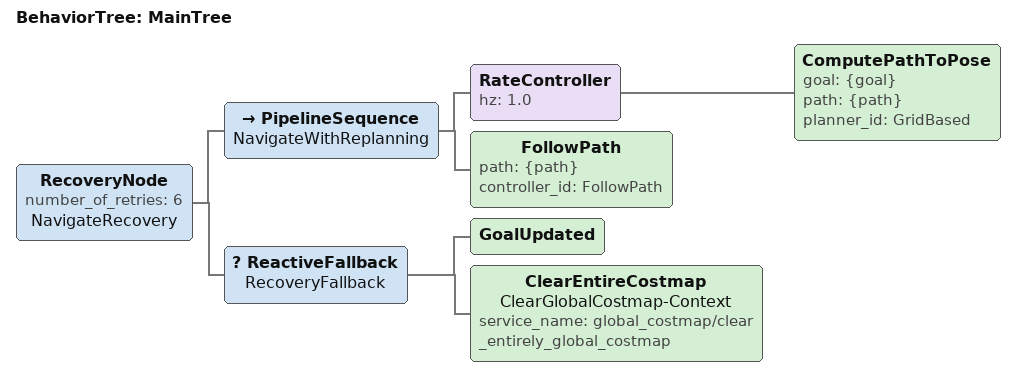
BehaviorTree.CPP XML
<root main_tree_to_execute="MainTree">
  <BehaviorTree ID="MainTree">
    <RecoveryNode number_of_retries="6" name="NavigateRecovery">
      <PipelineSequence name="NavigateWithReplanning">
        <RateController hz="1.0">
          <ComputePathToPose goal="{goal}" path="{path}" planner_id="GridBased"/>
        </RateController>
        <FollowPath path="{path}" controller_id="FollowPath"/>
      </PipelineSequence>
      <ReactiveFallback name="RecoveryFallback">
        <GoalUpdated/>
        <ClearEntireCostmap name="ClearGlobalCostmap-Context" service_name="global_costmap/clear_entirely_global_costmap"/>
      </ReactiveFallback>
    </RecoveryNode>
  </BehaviorTree>
</root>
